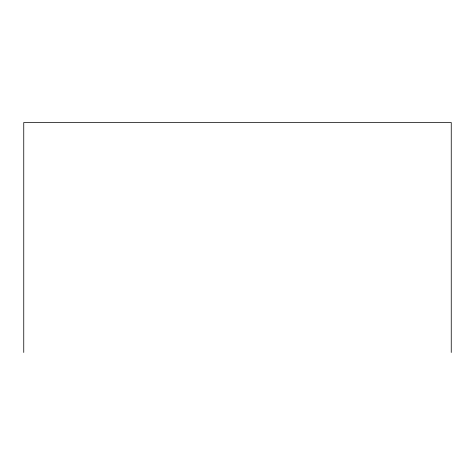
<?xml version="1.0" encoding="UTF-8"?>
<svg xmlns="http://www.w3.org/2000/svg" width="475" height="475" viewBox="0 0 475 475"><rect width="100%" height="100%" fill="white"/><g stroke="black" fill="none" stroke-linecap="round" stroke-linejoin="round"><path stroke-width="0.71" d="M451.25 352.48L451.25 122.52L23.75 122.52L23.75 352.48"/></g></svg>
